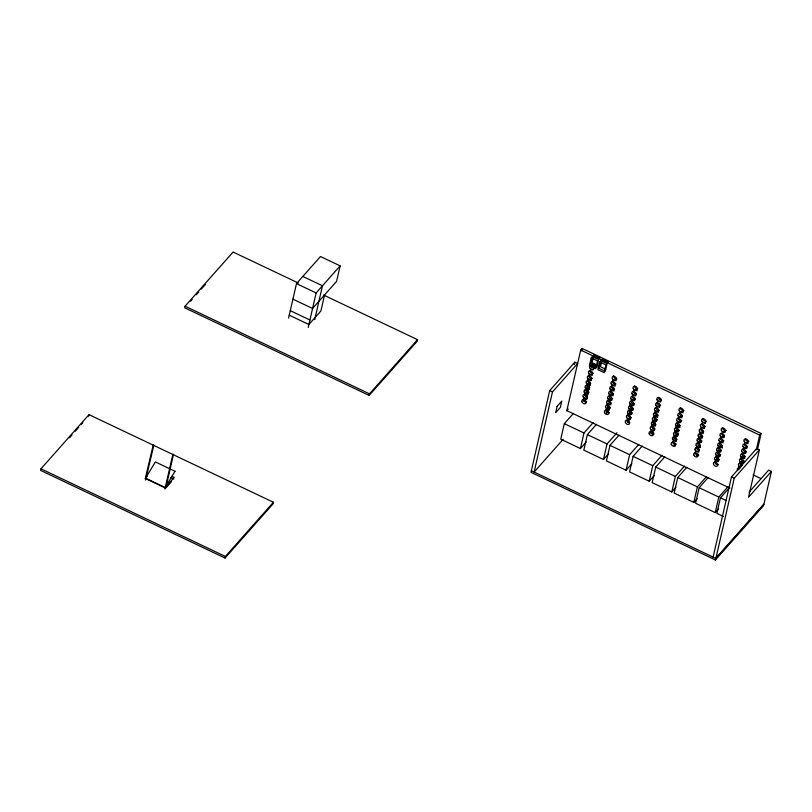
<?xml version="1.0" encoding="UTF-8"?>
<svg xmlns="http://www.w3.org/2000/svg" width="812" height="812" viewBox="0 0 812 812"><rect width="100%" height="100%" fill="white"/><g stroke="black" fill="none" stroke-linecap="round" stroke-linejoin="round"><path stroke-width="1.22" d="M40.965 468.818L40.6 470.402L225.036 558.037L273.055 503.856L273.421 502.273L88.985 414.638L40.965 468.818L225.401 556.453L273.421 502.273M88.62 416.221L88.985 414.638M298.39 283.053L233.095 252.024L185.075 306.215L184.71 307.799L369.145 395.434L417.165 341.253L417.53 339.67L323.592 295.03M164.927 489.027L172.865 454.344M165.8 488.032L173.535 454.243M225.036 558.037L225.401 556.453M288.585 318.071L296.481 283.611L320.486 256.521L340.137 265.849L336.574 281.388L312.569 308.479L292.919 299.151M308.235 327.409L316.132 292.949L340.137 265.849M314.741 319.563L322.476 285.773L302.835 276.435M324.577 294.939L320.902 310.966L308.895 324.516L289.245 315.178M369.145 395.434L369.511 393.85L417.53 339.67M563.092 439.363L534.113 472.066L552.475 391.902L577.626 363.512L574.866 362.203L549.704 390.582L530.987 472.33L715.423 559.976L763.442 505.785L763.808 504.201L715.788 558.382L715.423 559.976M574.307 364.629L574.866 362.203M566.776 410.882L580.712 350.073L582.143 348.45L761.138 433.496L757.454 449.564M573.434 413.389L564.33 423.661L560.767 439.201L580.418 448.539L586.213 442.002M581.585 350.916L582.143 348.45M593.278 357.189L592.009 362.71L598.302 365.694M586.305 399.656L589.37 386.299M580.418 448.539L583.98 432.999L593.085 422.727M601.976 360.102L600.464 366.719L605.701 369.216M596.485 424.341L587.38 434.613L583.818 450.152L603.468 459.49L608.432 453.888M606.341 413.085L607.985 405.909M603.468 459.49L607.031 443.951L616.958 432.745M619.099 435.09L609.995 445.362L606.432 460.901L626.082 470.239L631.878 463.693M626.082 470.239L629.645 454.7L638.75 444.418M642.221 446.072L633.116 456.344L629.554 471.884L649.204 481.222L654.167 475.619M652.28 433.588L652.828 431.192M649.204 481.222L652.757 465.682L661.871 455.41M664.815 456.811L655.71 467.083L652.158 482.622L671.798 491.96L675.939 487.291M675.127 445.768L675.675 443.372M671.798 491.96L675.361 476.421L684.465 466.149M686.851 467.276L677.736 477.547L674.183 493.087L693.834 502.425L697.143 498.69M693.834 502.425L697.386 486.885L706.501 476.614M708.257 477.446L699.152 487.728L695.6 503.267L715.24 512.605L718.559 508.86M715.24 512.605L718.803 497.066L727.907 486.784M729.541 487.565L720.437 497.837L716.874 513.377L723.421 516.483M713.109 557.113L731.46 476.948L756.622 448.559L759.382 449.878L748.532 497.248L771.4 471.447L768.629 470.128L749.04 492.245M531.342 470.747L715.869 558.423L734.231 478.258L759.382 449.878M756.297 449.96L759.697 435.12L761.138 433.496M771.4 471.447L763.889 504.242L715.869 558.423M145.226 478.887L153.306 444.722M145.581 480.075L153.844 445.128M166.308 487.515L171.322 481.841M69.578 437.709L72.065 434.907M75.374 431.172L78.683 427.427M81.17 424.625L82.824 422.758M190.505 301.262L192.16 299.384M196.301 294.715L198.788 291.914M201.264 289.113L205.406 284.444M147.013 476.593L145.338 478.481L164.998 487.819L174.194 477.426L172.012 476.38M568.278 409.025L566.837 410.649L729.866 488.113M584.741 390.613L588.822 386.004M584.204 401.24L586.68 398.438M606.422 413.125L608.898 410.324M627.138 415.764L632.893 409.268M627.503 422.179L629.148 420.322M651.447 425.995L657.212 419.499M650.991 433.344L652.635 431.487M652.158 434.856L653.812 432.989M673.716 439.211L678.649 433.649M674.072 445.636L675.716 443.778M696.787 456.07L698.442 454.192M714.113 462.363L719.868 455.867M593.775 354.976L600.068 357.97M602.23 358.995L608.523 361.99M580.712 350.073L759.697 435.12M630.061 403.96L633.248 405.472M653.558 415.125L657.791 417.135M676.406 425.985L679.583 427.498M719.27 446.346L722.447 447.859M740.676 456.527L743.863 458.039M587.797 384.208L589.644 385.081M696.097 447.777L699.365 449.33M753.171 474.898L760.814 478.522M549.704 390.582L552.475 391.902M731.46 476.948L734.231 478.258M296.481 283.611L316.132 292.949M564.33 423.661L583.98 432.999M587.38 434.613L607.031 443.951M609.995 445.362L629.645 454.7M633.116 456.344L652.757 465.682M655.71 467.083L675.361 476.421M677.736 477.547L697.386 486.885M699.152 487.728L718.803 497.066M720.437 497.837L725.887 500.425M290.28 310.671L309.93 320.009M185.075 306.215L369.511 393.85M170.561 477.456L173.829 479.009M740.615 467.306A2.456 1.786 41.5 0 1 738.423 464.961A2.456 1.786 41.5 0 1 739.935 463.175A2.456 1.786 41.5 0 1 742.564 465.002M737.692 470.493A2.456 1.786 41.5 0 1 737.753 468.209A2.456 1.786 41.5 0 1 740.108 468.148M749.05 441.302A2.456 1.786 41.5 0 1 746.776 440.997A2.456 1.786 41.5 0 1 745.406 438.896M747.456 446.701A2.456 1.786 41.5 0 1 745.162 445.94A2.456 1.786 41.5 0 1 744.208 443.728M744.614 442.926A2.456 1.786 41.5 0 1 748.025 443.778M746.573 451.624A2.456 1.786 41.5 0 1 744.076 451.005A2.456 1.786 41.5 0 1 743.092 448.61M743.376 448.031A2.456 1.786 41.5 0 1 746.766 448.65M745.061 456.618A2.456 1.786 41.5 0 1 742.767 455.705A2.456 1.786 41.5 0 1 741.975 453.492M742.544 452.66A2.456 1.786 41.5 0 1 745.649 453.532M744.137 461.216A2.456 1.786 41.5 0 1 741.204 459.673A2.456 1.786 41.5 0 1 741.803 457.136A2.456 1.786 41.5 0 1 744.797 458.435M742.056 465.682A2.456 1.786 41.5 0 1 739.965 462.373A2.456 1.786 41.5 0 1 743.437 462.535M739.326 469.143A2.456 1.786 41.5 0 1 739.103 466.677A2.456 1.786 41.5 0 1 741.549 466.524M718.224 464.637A2.456 1.786 41.5 0 1 715.788 463.906A2.456 1.786 41.5 0 1 714.864 461.571M715.342 460.81A2.456 1.786 41.5 0 1 718.539 461.612M718.985 459.582A2.456 1.786 41.5 0 1 716.001 456.709M716.255 455.958A2.456 1.786 41.5 0 1 719.828 456.608M720.711 454.771A2.456 1.786 41.5 0 1 718.224 454.314A2.456 1.786 41.5 0 1 717.077 451.939M717.392 451.228A2.456 1.786 41.5 0 1 720.782 451.848M721.492 450.366A2.456 1.786 41.5 0 1 718.102 447.859M718.214 447.047A2.456 1.786 41.5 0 1 720.021 446.255A2.456 1.786 41.5 0 1 722.112 447.757M722.284 445.788A2.456 1.786 41.5 0 1 719.158 442.936M719.483 442.083A2.456 1.786 41.5 0 1 723.076 442.987M723.918 440.743A2.456 1.786 41.5 0 1 721.503 440.348A2.456 1.786 41.5 0 1 720.274 438.054M720.691 437.11A2.456 1.786 41.5 0 1 723.878 437.698M724.69 435.882A2.456 1.786 41.5 0 1 721.421 433.192M722.274 431.822A2.456 1.786 41.5 0 1 724.771 432.441M726.385 430.411A2.456 1.786 41.5 0 1 723.786 430.025A2.456 1.786 41.5 0 1 722.66 427.518M705.973 421.327A2.456 1.786 41.5 0 1 702.989 418.606M705.192 426.513A2.456 1.786 41.5 0 1 702.756 425.782A2.456 1.786 41.5 0 1 701.832 423.448M702.41 422.616A2.456 1.786 41.5 0 1 705.506 423.488M703.628 431.598A2.456 1.786 41.5 0 1 701.355 430.543A2.456 1.786 41.5 0 1 700.715 428.33M701.152 427.701A2.456 1.786 41.5 0 1 704.237 428.36M702.786 436.44A2.456 1.786 41.5 0 1 699.944 435.039A2.456 1.786 41.5 0 1 700.218 432.461A2.456 1.786 41.5 0 1 703.121 433.253M701.984 440.987A2.456 1.786 41.5 0 1 699.558 440.429A2.456 1.786 41.5 0 1 698.482 438.104M698.716 437.495A2.456 1.786 41.5 0 1 702.177 438.013M700.411 445.615A2.456 1.786 41.5 0 1 697.427 442.895M697.609 442.104A2.456 1.786 41.5 0 1 701.142 442.52M699.497 450.234A2.456 1.786 41.5 0 1 696.625 448.518A2.456 1.786 41.5 0 1 697.437 446.082A2.456 1.786 41.5 0 1 700.38 447.564M698.716 455.258A2.456 1.786 41.5 0 1 696.432 454.801A2.456 1.786 41.5 0 1 695.194 452.66M695.448 451.766A2.456 1.786 41.5 0 1 698.543 451.908M676.041 444.59A2.456 1.786 41.5 0 1 673.473 443.738A2.456 1.786 41.5 0 1 672.762 441.271M673.615 440.52A2.456 1.786 41.5 0 1 676.112 441.312M676.802 439.536A2.456 1.786 41.5 0 1 674.589 438.541A2.456 1.786 41.5 0 1 673.858 436.389M674.325 435.638A2.456 1.786 41.5 0 1 677.533 436.43M678.406 434.775A2.456 1.786 41.5 0 1 675.432 433.649A2.456 1.786 41.5 0 1 675.493 430.928A2.456 1.786 41.5 0 1 678.477 431.669M679.177 430.35A2.456 1.786 41.5 0 1 676.244 428.807A2.456 1.786 41.5 0 1 676.843 426.27A2.456 1.786 41.5 0 1 679.837 427.569M680.091 425.742A2.456 1.786 41.5 0 1 677.807 424.838A2.456 1.786 41.5 0 1 677.005 422.616M677.482 421.864A2.456 1.786 41.5 0 1 680.689 422.656M681.735 420.697A2.456 1.786 41.5 0 1 679.187 420.19A2.456 1.786 41.5 0 1 678.132 417.733M678.416 417.155A2.456 1.786 41.5 0 1 681.806 417.774M682.496 415.835A2.456 1.786 41.5 0 1 680.202 415.074A2.456 1.786 41.5 0 1 679.248 412.861M679.654 412.06A2.456 1.786 41.5 0 1 683.054 412.902M684.08 410.436A2.456 1.786 41.5 0 1 681.816 410.131A2.456 1.786 41.5 0 1 680.446 408.03M661.425 400.083A2.456 1.786 41.5 0 1 658.309 397.515M660.623 405.229A2.456 1.786 41.5 0 1 658.197 404.67A2.456 1.786 41.5 0 1 657.111 402.346M657.517 401.544A2.456 1.786 41.5 0 1 660.572 402.001M658.928 410.364A2.456 1.786 41.5 0 1 656.725 409.37A2.456 1.786 41.5 0 1 655.994 407.218M656.461 406.467A2.456 1.786 41.5 0 1 659.669 407.259M658.096 415.206A2.456 1.786 41.5 0 1 655.223 413.755A2.456 1.786 41.5 0 1 655.599 411.187A2.456 1.786 41.5 0 1 658.552 412.141M657.294 419.753A2.456 1.786 41.5 0 1 654.939 419.246A2.456 1.786 41.5 0 1 653.772 417.003M654.096 416.15A2.456 1.786 41.5 0 1 657.598 416.911M655.72 424.382A2.456 1.786 41.5 0 1 652.746 421.804M652.858 420.992A2.456 1.786 41.5 0 1 656.451 421.286M654.939 428.969A2.456 1.786 41.5 0 1 652.066 427.528A2.456 1.786 41.5 0 1 652.442 424.95A2.456 1.786 41.5 0 1 655.396 425.914M654.025 434.024A2.456 1.786 41.5 0 1 651.803 433.618A2.456 1.786 41.5 0 1 650.503 431.568M650.828 430.431A2.456 1.786 41.5 0 1 653.975 430.786M629.676 422.829A2.456 1.786 41.5 0 1 626.702 420.251M627.311 418.86A2.456 1.786 41.5 0 1 630.041 419.357M631.269 417.622A2.456 1.786 41.5 0 1 628.356 416.353A2.456 1.786 41.5 0 1 628.518 413.704A2.456 1.786 41.5 0 1 631.472 414.465M632.193 413.024A2.456 1.786 41.5 0 1 628.935 410.486M629.056 409.674A2.456 1.786 41.5 0 1 630.853 408.883A2.456 1.786 41.5 0 1 632.944 410.385M632.944 408.558A2.456 1.786 41.5 0 1 629.98 405.553M630.376 404.752A2.456 1.786 41.5 0 1 633.786 405.594M634.548 403.808A2.456 1.786 41.5 0 1 631.574 402.681A2.456 1.786 41.5 0 1 631.645 399.961A2.456 1.786 41.5 0 1 634.619 400.702M635.41 399.007A2.456 1.786 41.5 0 1 633.045 398.184A2.456 1.786 41.5 0 1 632.183 395.911M632.873 395.008A2.456 1.786 41.5 0 1 635.745 395.82M636.273 394.043A2.456 1.786 41.5 0 1 633.299 391.029M633.796 390.146A2.456 1.786 41.5 0 1 637.004 390.937M637.887 388.704A2.456 1.786 41.5 0 1 635.654 388.146A2.456 1.786 41.5 0 1 634.487 386.055M616.734 378.839A2.456 1.786 41.5 0 1 614.379 377.874A2.456 1.786 41.5 0 1 613.689 375.591M615.932 383.995A2.456 1.786 41.5 0 1 613.567 383.487A2.456 1.786 41.5 0 1 612.4 381.244M612.735 380.392A2.456 1.786 41.5 0 1 615.882 380.757M614.237 389.121A2.456 1.786 41.5 0 1 611.274 386.116M611.669 385.314A2.456 1.786 41.5 0 1 615.08 386.157M613.405 393.962A2.456 1.786 41.5 0 1 611.101 393.201A2.456 1.786 41.5 0 1 610.157 390.998M610.553 390.196A2.456 1.786 41.5 0 1 613.963 391.039M612.603 398.519A2.456 1.786 41.5 0 1 610.309 398.063A2.456 1.786 41.5 0 1 609.071 395.911M609.325 395.018A2.456 1.786 41.5 0 1 612.999 395.809M611.03 403.148A2.456 1.786 41.5 0 1 608.3 401.412A2.456 1.786 41.5 0 1 608.98 399.017A2.456 1.786 41.5 0 1 611.872 400.184M610.248 407.736A2.456 1.786 41.5 0 1 607.346 406.244A2.456 1.786 41.5 0 1 607.833 403.686A2.456 1.786 41.5 0 1 610.807 404.812M609.457 412.729A2.456 1.786 41.5 0 1 606.432 411.745A2.456 1.786 41.5 0 1 606.391 408.964A2.456 1.786 41.5 0 1 609.406 409.684M586.65 402.113A2.456 1.786 41.5 0 1 584.214 401.392A2.456 1.786 41.5 0 1 583.29 399.047M583.767 398.296A2.456 1.786 41.5 0 1 586.974 399.088M587.411 397.058A2.456 1.786 41.5 0 1 584.427 394.196M584.681 393.444A2.456 1.786 41.5 0 1 588.253 394.094M589.136 392.247A2.456 1.786 41.5 0 1 586.66 391.8A2.456 1.786 41.5 0 1 585.503 389.425M585.817 388.704A2.456 1.786 41.5 0 1 589.207 389.324M589.918 387.842A2.456 1.786 41.5 0 1 586.528 385.345M586.65 384.533A2.456 1.786 41.5 0 1 588.446 383.741A2.456 1.786 41.5 0 1 590.537 385.243M590.71 383.274A2.456 1.786 41.5 0 1 587.583 380.422M587.908 379.569A2.456 1.786 41.5 0 1 591.512 380.463M592.344 378.23A2.456 1.786 41.5 0 1 589.938 377.824A2.456 1.786 41.5 0 1 588.7 375.54M588.954 374.789A2.456 1.786 41.5 0 1 592.303 375.174M593.115 373.358A2.456 1.786 41.5 0 1 589.847 370.678M590.7 369.308A2.456 1.786 41.5 0 1 593.064 369.815M594.039 368.14A2.456 1.786 41.5 0 1 591.065 365.613A2.456 1.786 41.5 0 1 593.572 364.141A2.456 1.786 41.5 0 1 595.247 367.43M557.113 406.355L555.662 412.689L560.351 407.411L561.802 401.067L557.113 406.355M591.197 357.899L589.421 365.623L595.714 368.618L597.49 360.893L591.197 357.899M592.334 356.61L590.568 364.334L596.861 367.328L598.627 359.594L592.334 356.61M599.642 361.919L597.876 369.643L604.169 372.637L605.935 364.903L599.642 361.919M600.789 360.619L599.023 368.354L605.316 371.338L607.082 363.614L600.789 360.619M174.996 471.264L165.232 487.515L145.571 478.177L155.346 461.926L174.996 471.264M744.147 441.22A2.456 1.786 41.5 0 0 747.923 442.702A2.456 1.786 41.5 0 0 746.38 439.069A2.456 1.786 41.5 0 0 744.147 441.22M742.939 446.478A2.456 1.786 41.5 0 0 746.715 447.96A2.456 1.786 41.5 0 0 745.172 444.326A2.456 1.786 41.5 0 0 742.939 446.478M741.792 451.492A2.456 1.786 41.5 0 0 745.568 452.964A2.456 1.786 41.5 0 0 744.025 449.33A2.456 1.786 41.5 0 0 741.792 451.492M740.676 456.374A2.456 1.786 41.5 0 0 744.452 457.846A2.456 1.786 41.5 0 0 742.909 454.212A2.456 1.786 41.5 0 0 740.676 456.374M739.61 461.003A2.456 1.786 41.5 0 0 743.386 462.485A2.456 1.786 41.5 0 0 741.843 458.841A2.456 1.786 41.5 0 0 739.61 461.003M713.575 464.454A2.456 1.786 41.5 0 0 717.341 465.936A2.456 1.786 41.5 0 0 715.798 462.292A2.456 1.786 41.5 0 0 713.575 464.454M714.743 459.318A2.456 1.786 41.5 0 0 718.518 460.8A2.456 1.786 41.5 0 0 716.976 457.166A2.456 1.786 41.5 0 0 714.743 459.318M715.808 454.69A2.456 1.786 41.5 0 0 719.584 456.171A2.456 1.786 41.5 0 0 718.041 452.528A2.456 1.786 41.5 0 0 715.808 454.69M716.844 450.183A2.456 1.786 41.5 0 0 720.609 451.665A2.456 1.786 41.5 0 0 719.067 448.021A2.456 1.786 41.5 0 0 716.844 450.183M717.899 445.555A2.456 1.786 41.5 0 0 721.675 447.026A2.456 1.786 41.5 0 0 720.132 443.393A2.456 1.786 41.5 0 0 717.899 445.555M719.016 440.672A2.456 1.786 41.5 0 0 722.792 442.144A2.456 1.786 41.5 0 0 721.249 438.51A2.456 1.786 41.5 0 0 719.016 440.672M720.163 435.658A2.456 1.786 41.5 0 0 723.939 437.14A2.456 1.786 41.5 0 0 722.396 433.496A2.456 1.786 41.5 0 0 720.163 435.658M721.371 430.401A2.456 1.786 41.5 0 0 725.146 431.882A2.456 1.786 41.5 0 0 723.604 428.239A2.456 1.786 41.5 0 0 721.371 430.401M701.741 421.073A2.456 1.786 41.5 0 0 705.516 422.555A2.456 1.786 41.5 0 0 703.974 418.911A2.456 1.786 41.5 0 0 701.741 421.073M700.533 426.33A2.456 1.786 41.5 0 0 704.308 427.812A2.456 1.786 41.5 0 0 702.766 424.168A2.456 1.786 41.5 0 0 700.533 426.33M699.386 431.345A2.456 1.786 41.5 0 0 703.162 432.816A2.456 1.786 41.5 0 0 701.619 429.183A2.456 1.786 41.5 0 0 699.386 431.345M698.269 436.227A2.456 1.786 41.5 0 0 702.045 437.698A2.456 1.786 41.5 0 0 700.502 434.065A2.456 1.786 41.5 0 0 698.269 436.227M697.203 440.855A2.456 1.786 41.5 0 0 700.979 442.337A2.456 1.786 41.5 0 0 699.436 438.693A2.456 1.786 41.5 0 0 697.203 440.855M696.178 445.362A2.456 1.786 41.5 0 0 699.954 446.844A2.456 1.786 41.5 0 0 698.411 443.2A2.456 1.786 41.5 0 0 696.178 445.362M695.113 449.99A2.456 1.786 41.5 0 0 698.888 451.472A2.456 1.786 41.5 0 0 697.346 447.838A2.456 1.786 41.5 0 0 695.113 449.99M693.935 455.126A2.456 1.786 41.5 0 0 697.711 456.608A2.456 1.786 41.5 0 0 696.168 452.964A2.456 1.786 41.5 0 0 693.935 455.126M671.382 444.408A2.456 1.786 41.5 0 0 675.158 445.889A2.456 1.786 41.5 0 0 673.615 442.246A2.456 1.786 41.5 0 0 671.382 444.408M672.559 439.272A2.456 1.786 41.5 0 0 676.335 440.754A2.456 1.786 41.5 0 0 674.792 437.12A2.456 1.786 41.5 0 0 672.559 439.272M673.625 434.643A2.456 1.786 41.5 0 0 677.391 436.125A2.456 1.786 41.5 0 0 675.848 432.481A2.456 1.786 41.5 0 0 673.625 434.643M674.65 430.137A2.456 1.786 41.5 0 0 678.426 431.619A2.456 1.786 41.5 0 0 676.883 427.975A2.456 1.786 41.5 0 0 674.65 430.137M675.716 425.508A2.456 1.786 41.5 0 0 679.492 426.98A2.456 1.786 41.5 0 0 677.949 423.346A2.456 1.786 41.5 0 0 675.716 425.508M676.832 420.626A2.456 1.786 41.5 0 0 680.608 422.098A2.456 1.786 41.5 0 0 679.065 418.464A2.456 1.786 41.5 0 0 676.832 420.626M677.979 415.612A2.456 1.786 41.5 0 0 681.755 417.094A2.456 1.786 41.5 0 0 680.212 413.46A2.456 1.786 41.5 0 0 677.979 415.612M679.187 410.354A2.456 1.786 41.5 0 0 682.963 411.836A2.456 1.786 41.5 0 0 681.42 408.203A2.456 1.786 41.5 0 0 679.187 410.354M657.05 399.839A2.456 1.786 41.5 0 0 660.826 401.321A2.456 1.786 41.5 0 0 659.283 397.677A2.456 1.786 41.5 0 0 657.05 399.839M655.842 405.097A2.456 1.786 41.5 0 0 659.618 406.579A2.456 1.786 41.5 0 0 658.075 402.935A2.456 1.786 41.5 0 0 655.842 405.097M654.695 410.101A2.456 1.786 41.5 0 0 658.471 411.582A2.456 1.786 41.5 0 0 656.928 407.949A2.456 1.786 41.5 0 0 654.695 410.101M653.579 414.983A2.456 1.786 41.5 0 0 657.355 416.465A2.456 1.786 41.5 0 0 655.812 412.831A2.456 1.786 41.5 0 0 653.579 414.983M652.513 419.621A2.456 1.786 41.5 0 0 656.289 421.093A2.456 1.786 41.5 0 0 654.746 417.459A2.456 1.786 41.5 0 0 652.513 419.621M651.488 424.128A2.456 1.786 41.5 0 0 655.254 425.6A2.456 1.786 41.5 0 0 653.711 421.966A2.456 1.786 41.5 0 0 651.488 424.128M650.422 428.756A2.456 1.786 41.5 0 0 654.198 430.238A2.456 1.786 41.5 0 0 652.655 426.594A2.456 1.786 41.5 0 0 650.422 428.756M649.245 433.892A2.456 1.786 41.5 0 0 653.021 435.364A2.456 1.786 41.5 0 0 651.478 431.73A2.456 1.786 41.5 0 0 649.245 433.892M625.443 422.575A2.456 1.786 41.5 0 0 629.219 424.057A2.456 1.786 41.5 0 0 627.676 420.423A2.456 1.786 41.5 0 0 625.443 422.575M626.61 417.449A2.456 1.786 41.5 0 0 630.386 418.921A2.456 1.786 41.5 0 0 628.843 415.287A2.456 1.786 41.5 0 0 626.61 417.449M627.676 412.811A2.456 1.786 41.5 0 0 631.452 414.293A2.456 1.786 41.5 0 0 629.909 410.649A2.456 1.786 41.5 0 0 627.676 412.811M628.711 408.304A2.456 1.786 41.5 0 0 632.487 409.786A2.456 1.786 41.5 0 0 630.944 406.142A2.456 1.786 41.5 0 0 628.711 408.304M629.767 403.676A2.456 1.786 41.5 0 0 633.543 405.147A2.456 1.786 41.5 0 0 632 401.514A2.456 1.786 41.5 0 0 629.767 403.676M630.883 398.793A2.456 1.786 41.5 0 0 634.659 400.265A2.456 1.786 41.5 0 0 633.116 396.632A2.456 1.786 41.5 0 0 630.883 398.793M632.03 393.779A2.456 1.786 41.5 0 0 635.806 395.261A2.456 1.786 41.5 0 0 634.263 391.628A2.456 1.786 41.5 0 0 632.03 393.779M633.238 388.522A2.456 1.786 41.5 0 0 637.014 390.004A2.456 1.786 41.5 0 0 635.471 386.37A2.456 1.786 41.5 0 0 633.238 388.522M612.349 378.605A2.456 1.786 41.5 0 0 616.125 380.077A2.456 1.786 41.5 0 0 614.582 376.443A2.456 1.786 41.5 0 0 612.349 378.605M611.152 383.863A2.456 1.786 41.5 0 0 614.928 385.335A2.456 1.786 41.5 0 0 613.385 381.701A2.456 1.786 41.5 0 0 611.152 383.863M610.005 388.867A2.456 1.786 41.5 0 0 613.781 390.349A2.456 1.786 41.5 0 0 612.238 386.705A2.456 1.786 41.5 0 0 610.005 388.867M608.888 393.749A2.456 1.786 41.5 0 0 612.664 395.231A2.456 1.786 41.5 0 0 611.121 391.587A2.456 1.786 41.5 0 0 608.888 393.749M607.823 398.387A2.456 1.786 41.5 0 0 611.598 399.859A2.456 1.786 41.5 0 0 610.056 396.226A2.456 1.786 41.5 0 0 607.823 398.387M606.787 402.894A2.456 1.786 41.5 0 0 610.563 404.366A2.456 1.786 41.5 0 0 609.02 400.732A2.456 1.786 41.5 0 0 606.787 402.894M605.732 407.522A2.456 1.786 41.5 0 0 609.507 408.994A2.456 1.786 41.5 0 0 607.965 405.361A2.456 1.786 41.5 0 0 605.732 407.522M604.554 412.658A2.456 1.786 41.5 0 0 608.33 414.13A2.456 1.786 41.5 0 0 606.787 410.496A2.456 1.786 41.5 0 0 604.554 412.658M582.001 401.94A2.456 1.786 41.5 0 0 585.777 403.412A2.456 1.786 41.5 0 0 584.234 399.778A2.456 1.786 41.5 0 0 582.001 401.94M583.178 396.804A2.456 1.786 41.5 0 0 586.954 398.286A2.456 1.786 41.5 0 0 585.411 394.642A2.456 1.786 41.5 0 0 583.178 396.804M584.234 392.176A2.456 1.786 41.5 0 0 588.01 393.647A2.456 1.786 41.5 0 0 586.467 390.014A2.456 1.786 41.5 0 0 584.234 392.176M585.269 387.669A2.456 1.786 41.5 0 0 589.045 389.141A2.456 1.786 41.5 0 0 587.502 385.507A2.456 1.786 41.5 0 0 585.269 387.669M586.325 383.031A2.456 1.786 41.5 0 0 590.101 384.512A2.456 1.786 41.5 0 0 588.558 380.879A2.456 1.786 41.5 0 0 586.325 383.031M587.452 378.148A2.456 1.786 41.5 0 0 591.227 379.63A2.456 1.786 41.5 0 0 589.685 375.986A2.456 1.786 41.5 0 0 587.452 378.148M588.598 373.144A2.456 1.786 41.5 0 0 592.374 374.616A2.456 1.786 41.5 0 0 590.832 370.982A2.456 1.786 41.5 0 0 588.598 373.144M589.796 367.887A2.456 1.786 41.5 0 0 593.572 369.358A2.456 1.786 41.5 0 0 592.029 365.725A2.456 1.786 41.5 0 0 589.796 367.887"/></g></svg>
